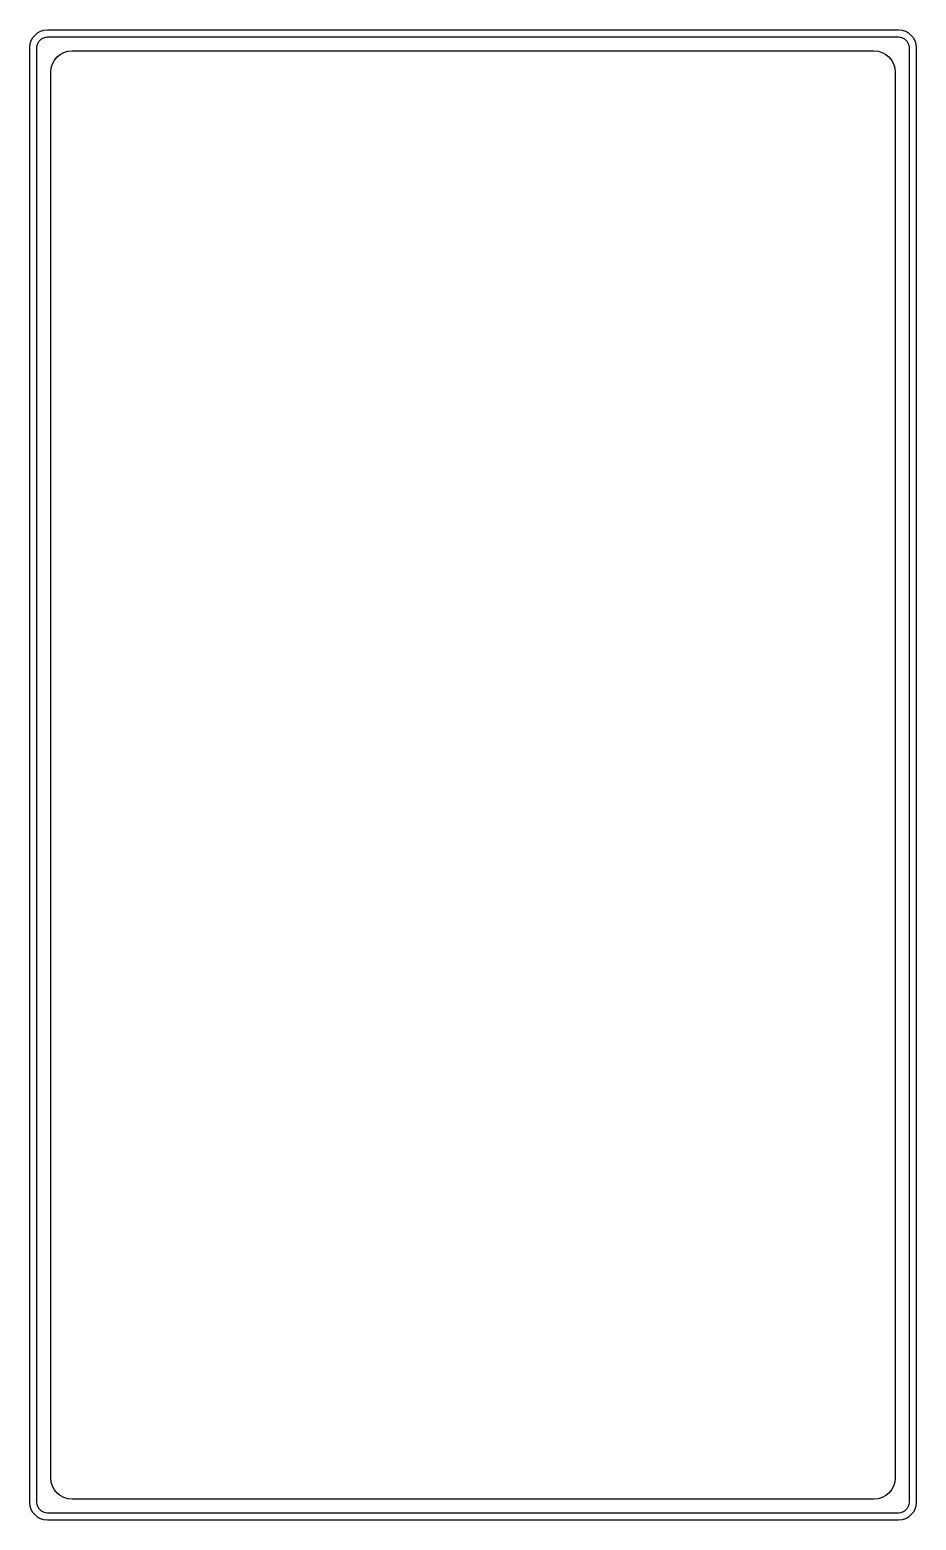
# Model space of a CAD drawing. Header units: millimetres. Extents: x -32 to 32, y -53 to 53.
import ezdxf

# ---------------------------------------------------------------- set-up
doc = ezdxf.new("R2010")
doc.units = ezdxf.units.MM
doc.layers.get('0').update_dxf_attribs({"linetype": 'CONTINUOUS'})

msp = doc.modelspace()

# ---------------------------------------------------------------- linework, layer by layer
for points in [[(-30.456, -53.3795, -0.41421356), (-31.726, -52.1095), (-31.726, 52.1095, -0.41421356), (-30.456, 53.3795), (30.456, 53.3795, -0.41421356), (31.726, 52.1095), (31.726, -52.1095, -0.41421356), (30.456, -53.3795)], [(-30.456, -52.8715, -0.41421356), (-31.218, -52.1095), (-31.218, 52.1095, -0.41421356), (-30.456, 52.8715), (30.456, 52.8715, -0.41421356), (31.218, 52.1095), (31.218, -52.1095, -0.41421356), (30.456, -52.8715)], [(-28.702, -51.8795, -0.41421356), (-30.226, -50.3555), (-30.226, 50.3555, -0.41421356), (-28.702, 51.8795), (28.702, 51.8795, -0.41421356), (30.226, 50.3555), (30.226, -50.3555, -0.41421356), (28.702, -51.8795)]]:
    msp.add_lwpolyline(points, format="xyb", close=True)

doc.saveas('drawing.dxf')
